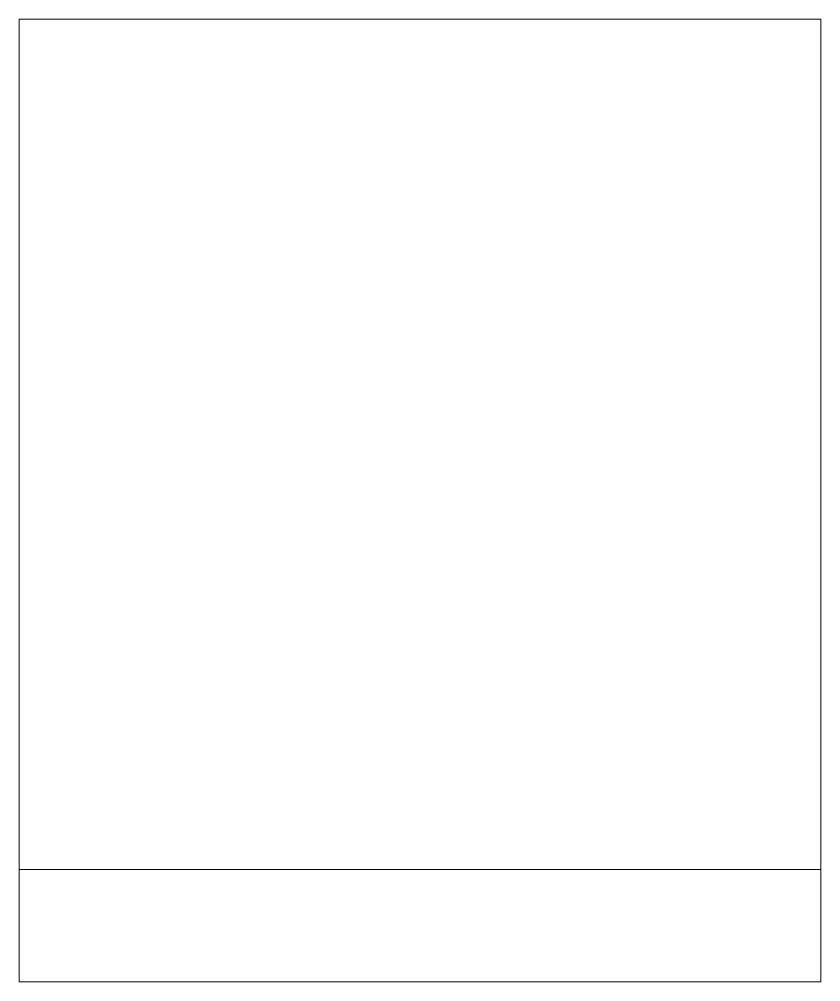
# Model space of a CAD drawing. Header units: millimetres. Extents: x 0 to 500, y -600 to 0.
import ezdxf

# ---------------------------------------------------------------- set-up
doc = ezdxf.new("R2010")
doc.units = ezdxf.units.MM
doc.header["$MEASUREMENT"] = 0

# ---------------------------------------------------------------- blocks, each defined once
blk = doc.blocks.new('HÖGSKÅP_PARLUCKA_500x600_M_G')
at = {"color": 8, "lineweight": 13}
for p, q in [((220, -600, 1200), (220, -600, 1090)), ((280, -600, 1200), (280, -600, 1090))]:
    blk.add_line(p, q, dxfattribs=at)
for p in [(500, 0), (0, -600), (500, -600)]:
    blk.add_point(p, dxfattribs=at)
for points in [[(0, 0, 2100), (0, 0, 150), (0, -600, 150), (0, -600, 2100)], [(500, 0, 150), (0, 0, 150), (0, 0, 2100), (500, 0, 2100)], [(0, 0, 150), (0, 0), (0, -530), (0, -530, 150)], [(500, 0), (0, 0), (0, 0, 150), (500, 0, 150)], [(0, -530), (0, 0), (500, 0), (500, -530)], [(0, -600, 150), (0, 0, 150), (500, 0, 150), (500, -600, 150)], [(0, -600, 2100), (500, -600, 2100), (500, 0, 2100), (0, 0, 2100)], [(500, -600, 150), (500, 0, 150), (500, 0, 2100), (500, -600, 2100)], [(500, -530), (500, 0), (500, 0, 150), (500, -530, 150)], [(0, -530), (500, -530), (500, -530, 150), (0, -530, 150)], [(0, -600, 2100), (0, -600, 150), (250, -600, 150), (250, -600, 2100)], [(250, -600, 2100), (250, -600, 150), (500, -600, 150), (500, -600, 2100)]]:
    blk.add_3dface(points, dxfattribs=at)

msp = doc.modelspace()

# ---------------------------------------------------------------- block references
msp.add_blockref('HÖGSKÅP_PARLUCKA_500x600_M_G', (0, 0))

doc.saveas('drawing.dxf')
